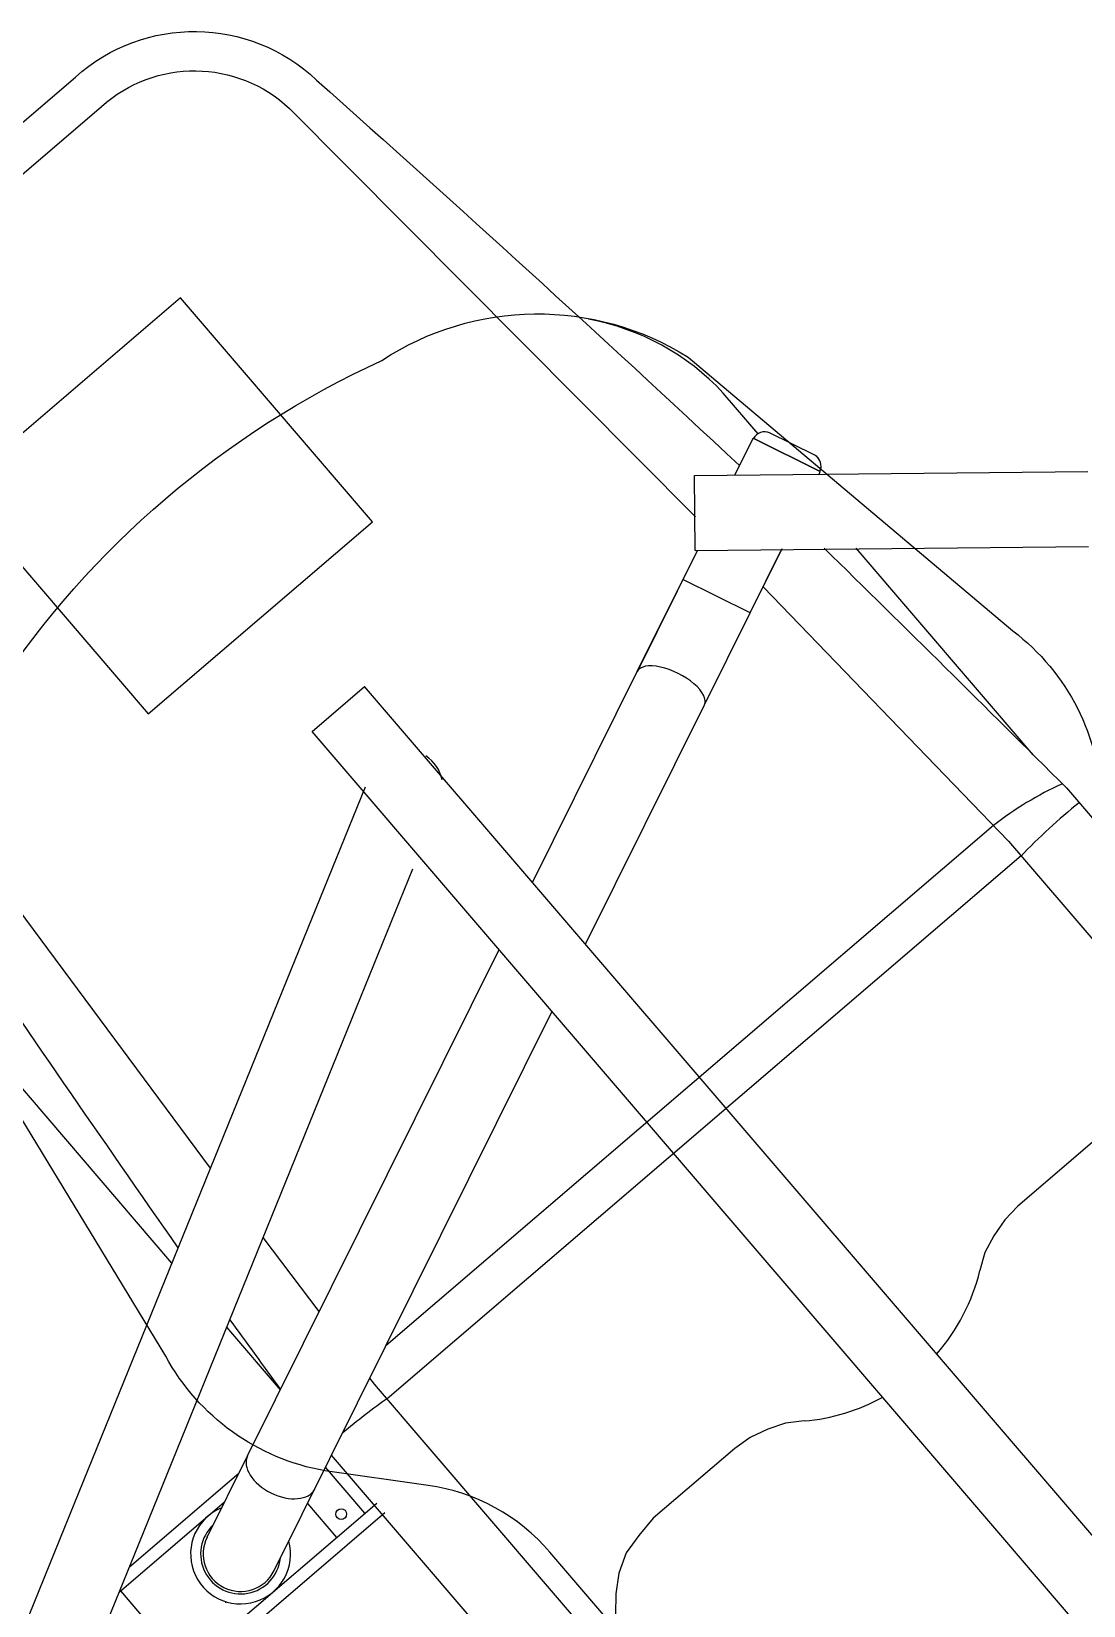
# Model space of a CAD drawing. Extents: x 741 to 1339, y 725 to 848.
# Drawn here: x 1105.538 to 1106.073, y 786.824 to 787.625 of the extents above; entities that cross this region are included whole.
import ezdxf

# ---------------------------------------------------------------- set-up
doc = ezdxf.new("R2010")
doc.units = 0
doc.header["$MEASUREMENT"] = 0
doc.linetypes.add('CONTINU', pattern=[0])
for name, color, linetype in [('Lay Out', 31, 'CONTINUOUS'), ('PAREDES', 7, 'CONTINUOUS'), ('PENA-008', 8, 'CONTINUOUS')]:
    doc.layers.add(name, color=color, linetype=linetype)

# ---------------------------------------------------------------- blocks, each defined once
blk = doc.blocks.new('A$C12870BC7')
at = {"layer": 'Lay Out', "linetype": 'CONTINU', "ltscale": 0.6}
for p, q in [((0.56014, 1.33454), (0.56014, 2.09374)), ((0.56014, 2.09374), (0.59517, 2.09374)), ((0.59517, 1.33054), (0.59517, 2.09374)), ((0.59517, 2.09174), (0.59517, 2.09374)), ((0.76781, 2.037), (0.7923, 2.06619)), ((0.7923, 2.06619), (0.94551, 1.93763)), ((0.80809, 2.05294), (0.82729, 2.06109)), ((0.80809, 2.05294), (0.82729, 2.06109)), ((0.80867, 2.05319), (0.82734, 2.06111)), ((0.80867, 2.05319), (0.82734, 2.06111)), ((0.84218, 2.02602), (0.82729, 2.06109)), ((0.84218, 2.02602), (0.82729, 2.06109)), ((0.84222, 2.02604), (0.82734, 2.06111)), ((0.84222, 2.02604), (0.82734, 2.06111)), ((0.84208, 2.02625), (0.82739, 2.06086)), ((0.84208, 2.02625), (0.82739, 2.06086)), ((0.84213, 2.02627), (0.82743, 2.06088)), ((0.84213, 2.02627), (0.82743, 2.06088)), ((0.84544, 2.0342), (0.83544, 2.05776)), ((0.84544, 2.0342), (0.83544, 2.05776)), ((0.84549, 2.03422), (0.83549, 2.05778)), ((0.84549, 2.03422), (0.83549, 2.05778)), ((0.46322, 2.00353), (0.56237, 2.05479)), ((0.70545, 2.00937), (0.76873, 2.03623)), ((0.70549, 2.00939), (0.76873, 2.03623)), ((0.76781, 2.037), (0.92102, 1.90845)), ((0.7684, 1.99471), (0.75351, 2.02978)), ((0.84084, 2.02546), (0.84218, 2.02602)), ((0.84084, 2.02546), (0.84218, 2.02602)), ((0.84126, 2.02563), (0.84222, 2.02604)), ((0.84126, 2.02563), (0.84222, 2.02604)), ((0.59517, 1.96256), (0.70545, 2.00937)), ((0.7684, 1.99471), (0.80197, 2.00896)), ((0.20738, 1.87129), (0.46322, 2.00353)), ((0.48067, 1.96978), (0.55345, 2.0074)), ((0.76836, 1.99469), (0.80148, 2.00875)), ((0.72034, 1.97431), (0.76836, 1.99469)), ((0.72037, 1.97432), (0.7684, 1.99471)), ((0.22483, 1.83753), (0.48067, 1.96978)), ((0.59517, 1.92117), (0.72034, 1.97431)), ((0.29558, 1.83539), (0.56014, 1.94769)), ((0.26784, 1.78223), (0.56014, 1.90631)), ((0.10167, 1.81664), (0.20738, 1.87129)), ((0.11912, 1.78289), (0.22483, 1.83753)), ((0.25295, 1.8173), (0.29558, 1.83539)), ((0.25295, 1.8173), (0.29558, 1.83539)), ((0.20091, 1.82516), (0.27148, 1.82516)), ((0.2019, 1.79068), (0.2019, 1.82516)), ((0.21319, 1.83151), (0.28644, 1.83151)), ((0.79194, 1.83216), (0.38548, 1.83216)), ((0.25026, 1.82306), (0.25063, 1.82321)), ((0.7926, 1.81121), (0.36818, 1.81121)), ((0.32189, 1.77437), (0.32189, 1.80517)), ((0.32189, 1.77437), (0.32189, 1.80517)), ((0.30289, 1.79711), (0.30289, 1.77437)), ((0.30289, 1.79711), (0.30289, 1.77437)), ((0.21434, 1.77437), (0.32981, 1.77437)), ((0.26979, 1.77616), (0.27016, 1.77632)), ((0.21703, 1.76802), (0.32981, 1.76802))]:
    blk.add_line(p, q, dxfattribs=at)
for points in [[(0.33759, 1.93859, -0.007078), (0.38345, 2.34379, -0.39016), (0.47556, 2.42471), (0.68521, 2.42471, -0.39016), (0.77733, 2.34379, -0.005664), (0.81304, 2.05504, -0.004559)], [(0.37635, 1.95863), (0.40333, 2.34165, -0.391128), (0.47532, 2.40471), (0.68546, 2.40471, -0.391128), (0.75744, 2.34165), (0.779, 2.04986)], [(0.69676, 1.32166, -0.234658), (0.43039, 1.33836, -0.272496), (0.38039, 1.42496), (0.38039, 1.69816, 0.181632), (0.35547, 1.76422), (0.32052, 1.80393, -0.228787), (0.29691, 1.9008), (0.3317, 2.11393, -0.293385), (0.4511, 2.21394, -0.140345), (0.70967, 2.21394, -0.293384), (0.82908, 2.11393), (0.86387, 1.9008, -0.228787), (0.84025, 1.80393), (0.8326, 1.79523)], [(0.33004, 1.93469), (0.33004, 2.08846, -0.160317), (0.35762, 2.16155)], [(0.83073, 2.06126), (0.83073, 2.08846, 0.160317), (0.80315, 2.16155)], [(0.78194, 2.00045), (0.7926, 1.82104), (0.7926, 1.46211, -0.435023), (0.69514, 1.36168), (0.59517, 1.36168)], [(0.81835, 1.99511, -0.002184), (0.8326, 1.8226), (0.8326, 1.46303, -0.431666), (0.69478, 1.32168)], [(0.33035, 1.85015, -0.000554), (0.33388, 1.8939, -0.000554)], [(0.56014, 1.36168), (0.46563, 1.36168, -0.435023), (0.36818, 1.46211), (0.36818, 1.82104)], [(0.69478, 1.32168), (0.466, 1.32168, -0.431666), (0.32818, 1.46303), (0.32818, 1.80784)]]:
    blk.add_lwpolyline(points, format="xyb", dxfattribs=at)
blk.add_lwpolyline([(0.50265, 2.30471), (0.50265, 2.15471), (0.65265, 2.15471), (0.65265, 2.30471)], close=True, dxfattribs=at)
for points in [[(0.83073, 2.06126), (0.83073, 2.0679)], [(0.83073, 1.84627), (0.83073, 1.98463)], [(0.37093, 1.86738), (0.37373, 1.9145)], [(0.33004, 1.85002), (0.33004, 1.89192)], [(0.36818, 1.82104), (0.36841, 1.82492)], [(0.43149, 1.67708), (0.42029, 1.67522), (0.40957, 1.67265), (0.4, 1.66729), (0.39208, 1.66029), (0.38508, 1.65236), (0.37995, 1.6428), (0.37622, 1.63231), (0.37552, 1.62181)], [(0.48606, 1.67708), (0.43149, 1.67708)], [(0.52197, 1.66472), (0.51404, 1.67009), (0.50518, 1.67358), (0.49562, 1.67615), (0.48606, 1.67708)], [(0.67542, 1.67708), (0.66586, 1.67615), (0.6563, 1.67358), (0.64743, 1.67009), (0.63951, 1.66472)], [(0.72999, 1.67708), (0.67542, 1.67708)]]:
    blk.add_lwpolyline(points, dxfattribs=at)
blk.add_circle((0.31239, 1.78187), 0.00275, dxfattribs=at)
blk.add_circle((0.31239, 1.78187), 0.00275, dxfattribs=at)
for centre, radius, start, end in [((0.82974, 2.05496), 0.00636, 26.20562, 111.67276), ((0.82974, 2.05496), 0.00636, 26.20562, 111.67276), ((0.82978, 2.05497), 0.00636, 26.20562, 111.67276), ((0.82978, 2.05497), 0.00636, 26.20562, 111.67276), ((0.57765, 2.0413), 0.019, 330.69453, 16.30171), ((0.83946, 2.03205), 0.00636, 294.32724, 19.79438), ((0.83946, 2.03205), 0.00636, 294.32724, 19.79438), ((0.83951, 2.03206), 0.00636, 294.32724, 19.79438), ((0.83951, 2.03206), 0.00636, 294.32724, 19.79438), ((0.26039, 1.79976), 0.0254, 71.59035, 334.40965), ((0.78337, 1.65518), 0.17719, 73.94291, 87.22668), ((0.26039, 1.79976), 0.02032, 92.6358, 313.3642), ((0.26039, 1.79976), 0.01905, 113, 293), ((0.26039, 1.79976), 0.01905, 113.00001, 293), ((0.33832, 1.50257), 0.31015, 84.28226, 89.75304), ((0.82315, 1.50257), 0.31015, 88.25494, 95.71774), ((0.25209, 1.79464), 0.01589, 211.85306, 213.63709), ((0.58074, 1.74652), 0.10072, 234.30393, 258.19867), ((0.58074, 1.74652), 0.10072, 278.23745, 305.69607)]:
    blk.add_arc(centre, radius, start, end, dxfattribs=at)
for centre, ratio, start_param, end_param in [((0.7129, 1.99184), 0.438438, 0, 3.141593), ((0.30302, 1.81786), 0.610847, 3.141593, 6.283185)]:
    blk.add_ellipse(centre, major_axis=(0.00744, -0.01753), ratio=ratio, start_param=start_param, end_param=end_param, dxfattribs=at)
blk = doc.blocks.new('Layout')
at = {"layer": 'PENA-008', "color": 7, "ltscale": 0.2, "rotation": 40.58562502596172}
blk.add_blockref('A$C12870BC7', (1160.88017, 500.55789), dxfattribs=at)

msp = doc.modelspace()

# ---------------------------------------------------------------- block references
at = {"layer": 'PAREDES', "color": 7, "lineweight": 0}
msp.add_blockref('Layout', (-54.26272, 284.75654), dxfattribs=at)

doc.saveas('drawing.dxf')
